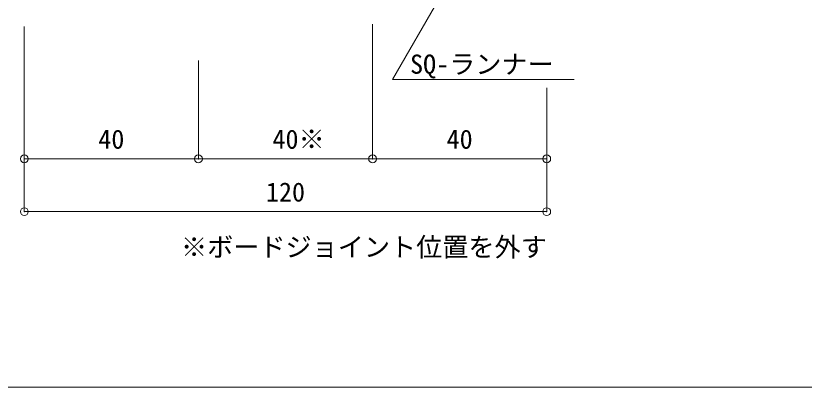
# Model space of a CAD drawing. Units: millimetres on the paper, enlarged 20 times, with parts at other scales. Extents: x -3900 to 3900, y -2694 to 2650.
# Drawn here: x 653 to 1861, y -597 to -27 of the extents above; entities that cross this region are included whole.
import ezdxf
from ezdxf.enums import TextEntityAlignment as Align

# ---------------------------------------------------------------- set-up
doc = ezdxf.new("R2010")
doc.units = ezdxf.units.MM
doc.header["$LTSCALE"] = 20
doc.header["$PDMODE"] = 32
doc.header["$PDSIZE"] = 12
for name, color, linetype, lineweight in [('2-5_寸法', 4, 'Continuous', 9), ('2-6_文字', 7, 'Continuous', 18), ('F-3_野縁', 3, 'Continuous', 18)]:
    doc.layers.add(name, color=color, linetype=linetype, lineweight=lineweight)
doc.styles.add('ＭＳ ゴシック', font='')
doc.styles.get('ＭＳ ゴシック').set_extended_font_data('MS Gothic')

msp = doc.modelspace()

# ---------------------------------------------------------------- linework, layer by layer
at = {"layer": '2-5_寸法'}
for p, q in [((666.37, -246.71), (666.37, -43.96)), ((1199.7, -246.71), (1199.7, -40.35)), ((932.98, -246.71), (932.98, -95.82)), ((1466.37, -246.71), (1466.37, -137.81)), ((666.37, -327.64), (666.37, -246.71)), ((932.98, -246.71), (1199.7, -246.71)), ((1199.7, -246.71), (1466.37, -246.71)), ((1466.37, -327.64), (1466.37, -246.71)), ((666.37, -327.64), (1466.37, -327.64))]:
    msp.add_line(p, q, dxfattribs=at)
msp.add_lwpolyline([(666.37, -246.71), (670.4, -246.71), (932.98, -246.71)], dxfattribs=at)
for p in [(666.37, -246.71), (932.98, -246.71), (1199.7, -246.71), (1466.37, -246.71), (666.37, -327.64), (1466.37, -327.64)]:
    msp.add_point(p, dxfattribs=at)
at = {"layer": '2-6_文字'}
for p, q in [((1330.08, 48.01), (1230.18, -125.03)), ((1230.18, -125.03), (1508.61, -125.03))]:
    msp.add_line(p, q, dxfattribs=at)
at = {"layer": 'F-3_野縁'}
msp.add_line((40, -596.67), (3820, -596.67), dxfattribs=at)

# ---------------------------------------------------------------- texts
at = {"layer": '2-5_寸法', "color": 7, "style": 'ＭＳ ゴシック'}
for s, p in [('40', (779.67, -240.04)), ('40', (1046.34, -240.04)), ('※', (1086.34, -240.04)), ('40', (1313.04, -240.04)), ('120', (1036.37, -320.97))]:
    msp.add_text(s, height=29.33, dxfattribs=at).set_placement(p, align=Align.BOTTOM_LEFT)
at = {"layer": '2-6_文字', "style": 'ＭＳ ゴシック'}
for s, p in [('SQ-ランナー', (1257.09, -125.07)), ('※ボードジョイント位置を外す', (906.37, -405.29))]:
    msp.add_text(s, height=29.33, dxfattribs=at).set_placement(p, align=Align.BOTTOM_LEFT)

doc.saveas('drawing.dxf')
